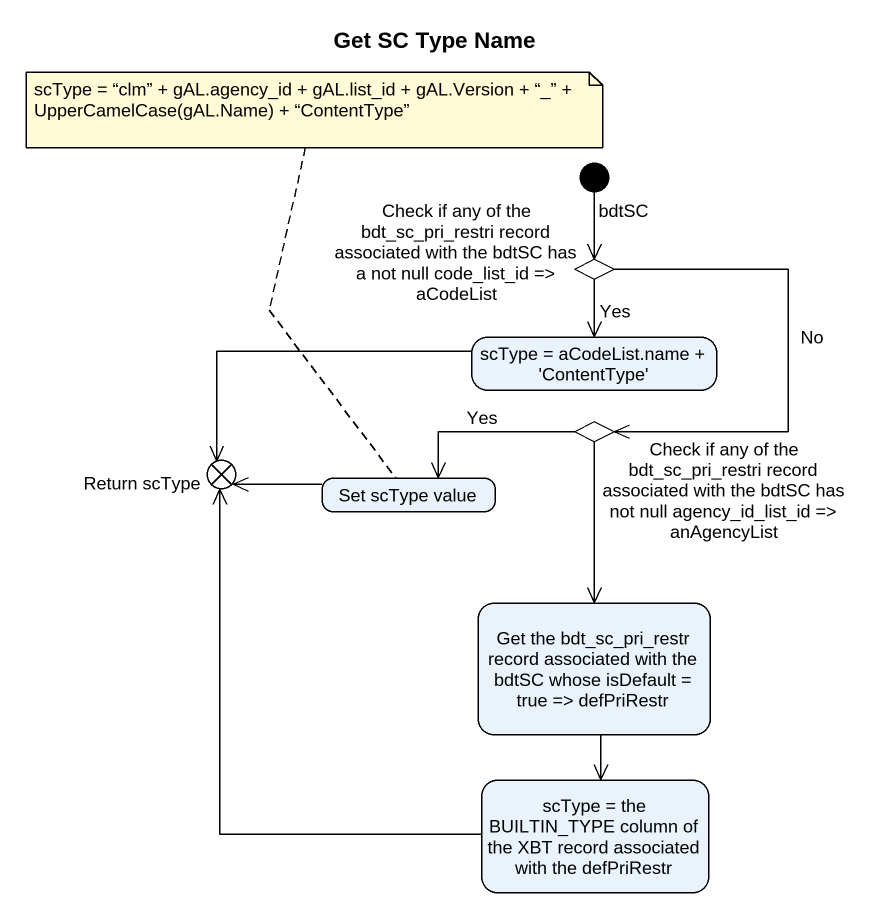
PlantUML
@startuml
title Get SC Type Name
hide empty description
state "Check if any of the bdt_sc_pri_restri record associated with the bdtSC has a not null code_list_id => aCodeList" as Check_if_any_of_the_bdt_sc <<choice>>
state "scType = aCodeList.name + 'ContentType'" as scType_aCodeList_name
state "Return scType" as Return_scType <<end>>
state "Check if any of the bdt_sc_pri_restri record associated with the bdtSC has not null agency_id_list_id => anAgencyList" as Check_if_any_of_the_bdt_sc_2 <<choice>>
state "Set scType value" as Set_scType_value
state "Get the bdt_sc_pri_restr record associated with the bdtSC whose isDefault = true => defPriRestr" as Get_the_bdt_sc_pri_restr
state "scType = the BUILTIN_TYPE column of the XBT record associated with the defPriRestr" as scType_the_BUILTIN_TYPE
[*] --> Check_if_any_of_the_bdt_sc : bdtSC
Check_if_any_of_the_bdt_sc --> scType_aCodeList_name : Yes
Check_if_any_of_the_bdt_sc --> Check_if_any_of_the_bdt_sc_2 : No
scType_aCodeList_name -left-> Return_scType
Check_if_any_of_the_bdt_sc_2 -left-> Set_scType_value : Yes
Check_if_any_of_the_bdt_sc_2 --> Get_the_bdt_sc_pri_restr
Set_scType_value -left-> Return_scType
Get_the_bdt_sc_pri_restr --> scType_the_BUILTIN_TYPE
scType_the_BUILTIN_TYPE -up-> Return_scType
note top of Set_scType_value : scType = “clm” + gAL.agency_id + gAL.list_id + gAL.Version + “_” + UpperCamelCase(gAL.Name) + “ContentType”
@enduml
